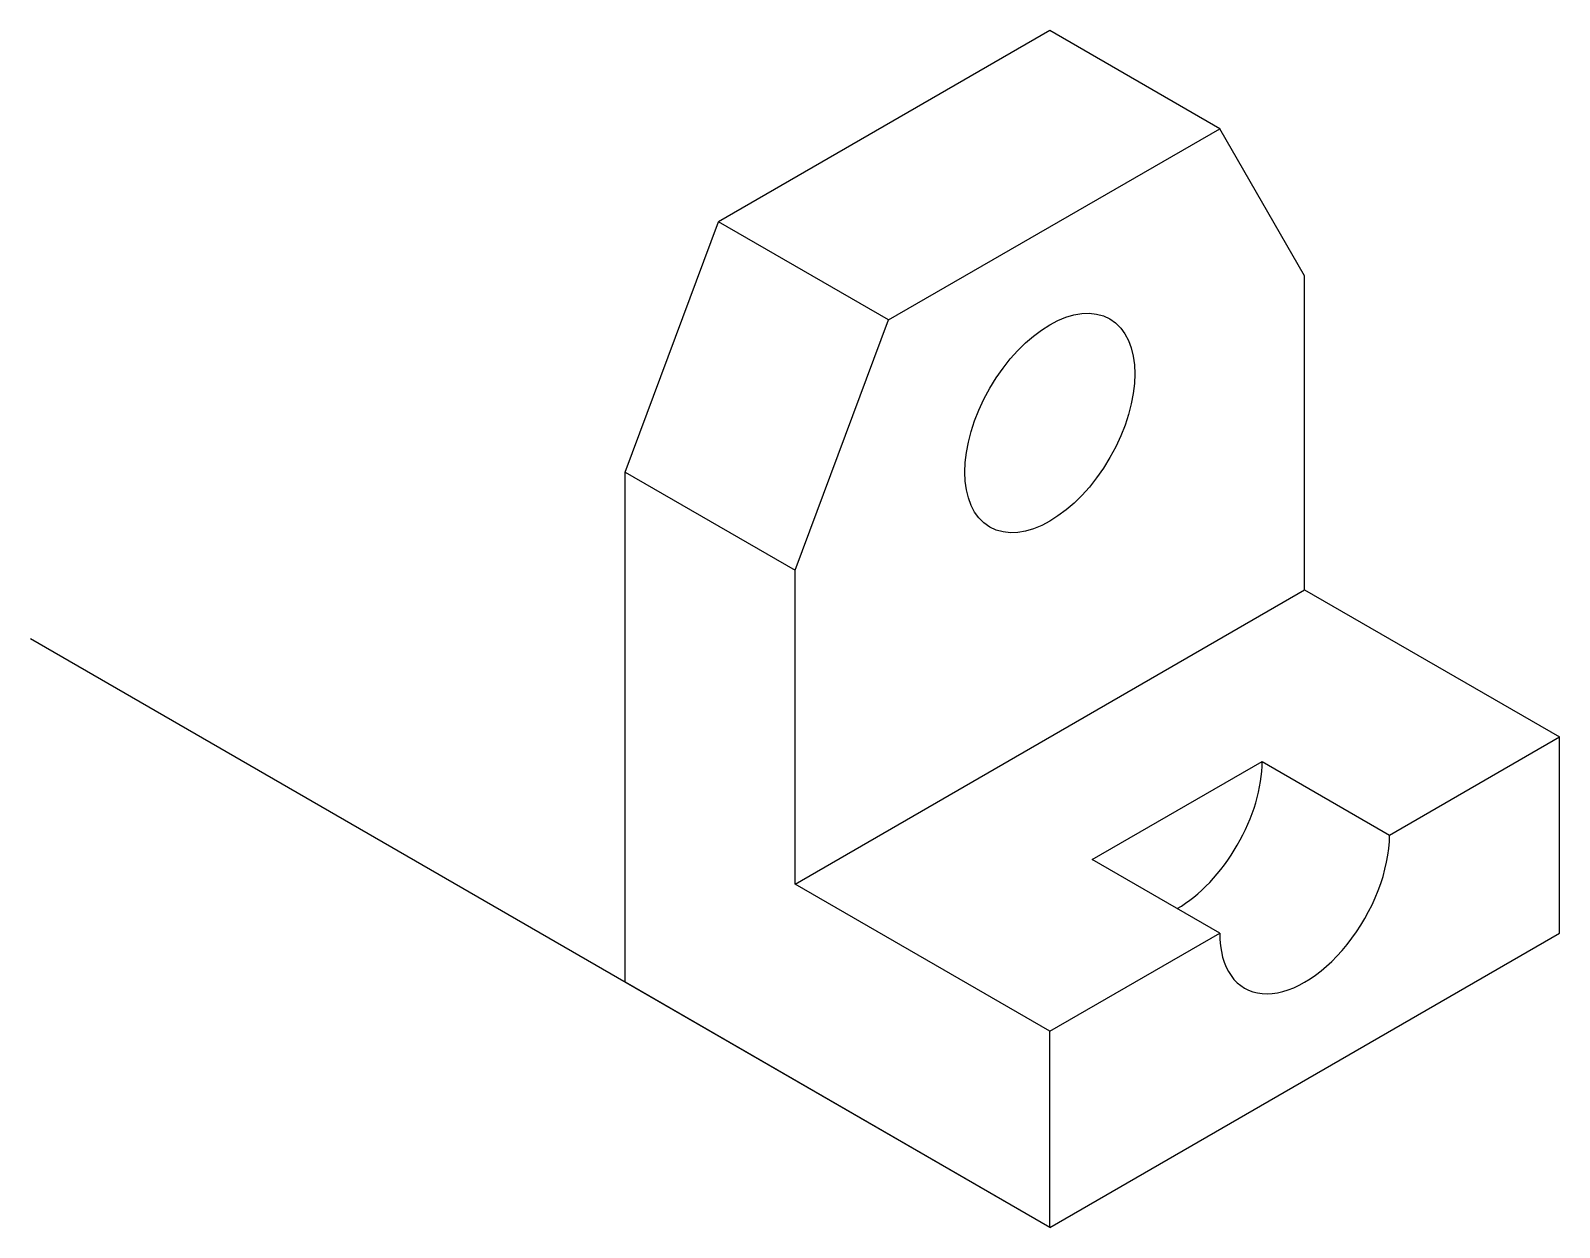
# Model space of a CAD drawing. Header units: millimetres. Extents: x -104 to 52, y 0 to 122.
import ezdxf

# ---------------------------------------------------------------- set-up
doc = ezdxf.new("R2010")
doc.units = ezdxf.units.MM
doc.header["$LTSCALE"] = 3
doc.header["$MEASUREMENT"] = 0

msp = doc.modelspace()

# ---------------------------------------------------------------- linework, layer by layer
for p, q in [((0, 122), (-33.77, 102.5)), ((17.32, 112), (0, 122)), ((-16.45, 92.5), (17.32, 112)), ((25.98, 97), (17.32, 112)), ((-43.3, 77), (-33.77, 102.5)), ((-16.45, 92.5), (-33.77, 102.5)), ((25.98, 65), (25.98, 97)), ((-25.98, 67), (-16.45, 92.5)), ((-43.3, 45), (-43.3, 77)), ((-43.3, 77), (-25.98, 67)), ((-25.98, 35), (-25.98, 67)), ((-25.98, 35), (25.98, 65)), ((25.98, 65), (51.96, 50)), ((0, 0), (-103.92, 60)), ((34.64, 40), (51.96, 50)), ((51.96, 30), (51.96, 50)), ((4.33, 37.5), (21.65, 47.5)), ((21.65, 47.5), (34.64, 40)), ((-43.3, 25), (-43.3, 45)), ((4.33, 37.5), (12.99, 42.5)), ((17.32, 30), (4.33, 37.5)), ((0, 20), (-25.98, 35)), ((0, 0), (51.96, 30)), ((0, 20), (17.32, 30)), ((0, 0), (-43.3, 25)), ((-43.3, 25), (-43.3, 25)), ((0, 0), (0, 20)), ((0, 20), (0, 20)), ((0, 0), (0, 0))]:
    msp.add_line(p, q)
msp.add_ellipse((0, 82), major_axis=(-6.12, -10.61), ratio=0.57735)
for centre, start_param in [((12.99, 42.5), 7.068583), ((25.98, 35), 5.497787)]:
    msp.add_ellipse(centre, major_axis=(-6.12, -10.61), ratio=0.57735, start_param=start_param, end_param=8.63938)

doc.saveas('drawing.dxf')
